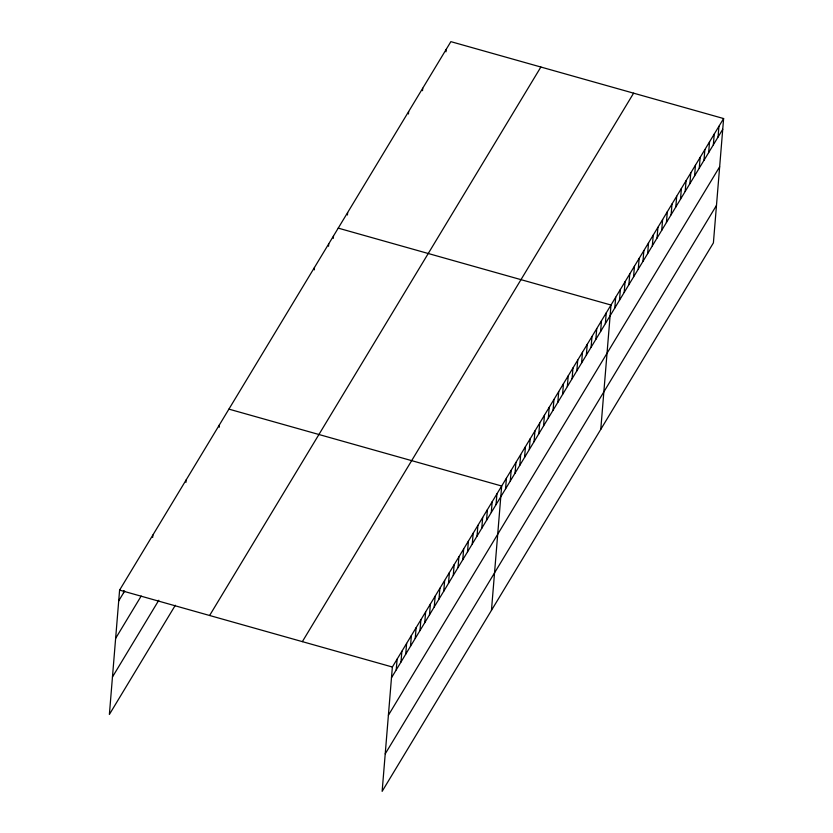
<?xml version="1.0" encoding="UTF-8"?>
<svg xmlns="http://www.w3.org/2000/svg" width="833" height="833" viewBox="0 0 833 833"><rect width="100%" height="100%" fill="white"/><g stroke="black" fill="none" stroke-linecap="round" stroke-linejoin="round"><path stroke-width="1.25" d="M723.617 118.546L392.364 667.014L382.139 791.35L713.402 242.882L723.617 118.546L450.861 41.65L119.598 590.118L109.383 714.454L175.326 605.268M123.471 593.002L123.669 590.618M152.678 537.42L152.876 535.036M185.946 482.338L186.144 479.954M219.214 427.256L219.412 424.861M314.27 269.871L314.468 267.476M328.535 246.256L328.723 243.871M333.283 238.384L333.481 235.999M347.423 214.976L347.621 212.592M408.43 113.965L408.628 111.58M422.508 90.662L422.706 88.267M445.967 51.813L446.165 49.418M396.227 669.899L397.112 659.142M400.985 662.027L401.87 651.271M405.733 654.155L406.619 643.409M410.492 646.283L411.377 635.537M415.24 638.422L416.125 627.665M419.999 630.55L420.884 619.794M424.747 622.678L425.632 611.932M429.505 614.806L430.38 604.06M434.253 606.934L435.138 596.189M439.001 599.073L439.886 588.317M443.76 591.201L444.645 580.455M448.508 583.329L449.393 572.583M453.267 575.457L454.152 564.712M458.015 567.596L458.9 556.84M462.773 559.724L463.658 548.978M467.521 551.852L468.406 541.106M472.28 543.98L473.165 533.235M477.028 536.119L477.913 525.363M481.786 528.247L482.661 517.491M486.534 520.375L487.42 509.629M491.283 512.503L492.168 501.758M496.041 504.642L496.926 493.886M491.46 610.35L501.674 486.014L228.919 409.128M505.548 488.898L506.433 478.152M510.296 481.026L511.181 470.281M515.054 473.165L515.939 462.409M519.802 465.293L520.687 454.537M524.561 457.421L525.446 446.675M529.309 449.549L530.194 438.804M534.068 441.677L534.942 430.932M538.816 433.816L539.701 423.06M543.564 425.944L544.449 415.198M548.322 418.072L549.207 407.327M553.07 410.2L553.955 399.455M557.829 402.339L558.714 391.583M562.577 394.467L563.462 383.721M567.335 386.595L568.221 375.85M572.084 378.723L572.969 367.978M576.842 370.862L577.727 360.106M581.59 362.99L582.475 352.234M586.349 355.118L587.223 344.373M591.097 347.246L591.982 336.501M595.845 339.385L596.73 328.629M600.603 331.513L601.488 320.757M605.352 323.641L606.237 312.896M600.77 429.359L610.995 305.024L338.229 228.127M614.806 308.002L615.681 297.256M619.492 300.234L620.377 289.478M624.188 292.466L625.073 281.71M628.884 284.688L629.769 273.942M633.569 276.92L634.454 266.175M638.265 269.153L639.15 258.407M642.961 261.385L643.847 250.629M647.647 253.607L648.532 242.861M652.343 245.839L653.228 235.093M657.039 238.071L657.924 227.326M661.725 230.304L662.61 219.548M666.421 222.536L667.306 211.78M671.117 214.758L672.002 204.012M675.813 206.99L676.688 196.244M680.499 199.222L681.384 188.477M685.195 191.455L686.08 180.699M689.891 183.677L690.776 172.931M694.576 175.909L695.461 165.163M699.272 168.141L700.157 157.395M703.968 160.373L704.853 149.617M708.654 152.606L709.539 141.849M713.35 144.827L714.235 134.082M718.046 137.06L718.931 126.314M118.723 600.874L124.658 591.034M115.641 638.359L141.183 596.053M112.465 676.979L158.801 600.249M209.614 615.493L540.867 67.025M302.348 641.639L633.611 93.171M391.479 677.76L722.732 129.292M388.397 715.245L719.66 166.777M385.221 753.865L716.484 205.397M119.598 590.118L392.364 667.014"/></g></svg>
